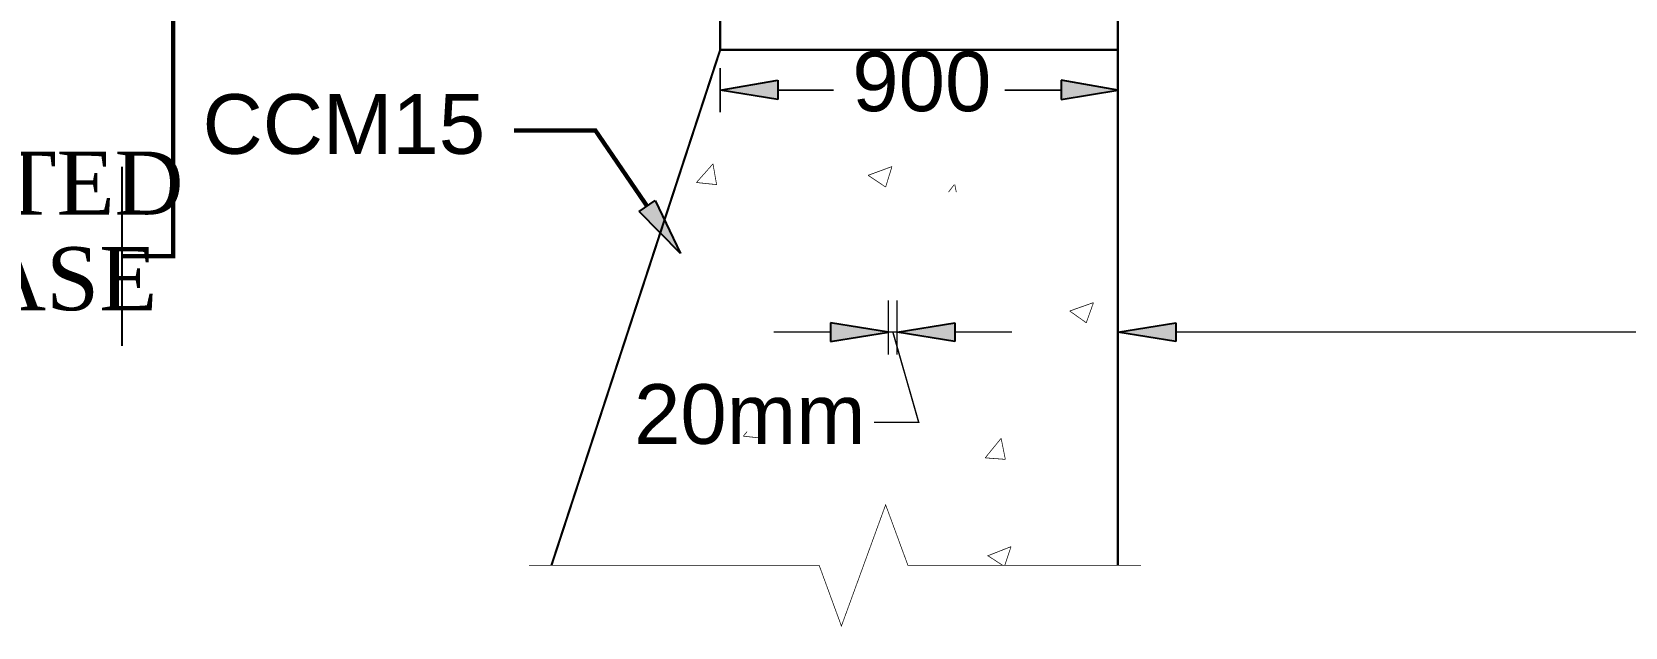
# Model space of a CAD drawing. Header units: millimetres. Extents: x 72 to 769, y 17 to 576.
# Drawn here: x 425.4 to 518.8, y 457.8 to 492.7 of the extents above; entities that cross this region are included whole.
import ezdxf

# ---------------------------------------------------------------- set-up
doc = ezdxf.new("R2010")
doc.units = ezdxf.units.MM
for name, color, linetype in [('H', 7, 'Continuous'), ('P', 7, 'Continuous'), ('T', 7, 'Continuous')]:
    doc.layers.add(name, color=color, linetype=linetype)

msp = doc.modelspace()

# ---------------------------------------------------------------- hatches: boundary and pattern name
at = {"layer": 'H', "linetype": 'Continuous'}
for points in [[(469.159, 488.721), (465.773, 489.285), (469.159, 489.867), (469.159, 488.721)], [(485.74, 488.721), (485.74, 489.867), (489.091, 489.285), (485.74, 488.721)], [(463.444, 479.707), (461.028, 482.159), (461.963, 482.794), (463.444, 479.707)], [(472.246, 474.539), (472.246, 475.65), (475.633, 475.103), (472.246, 474.539)], [(479.531, 474.539), (476.144, 475.103), (479.531, 475.65), (479.531, 474.539)], [(492.478, 474.539), (489.091, 475.103), (492.478, 475.65), (492.478, 474.539)]]:
    msp.add_hatch(color=256, dxfattribs=at).paths.add_polyline_path(points)

# ---------------------------------------------------------------- linework, layer by layer
at = {"layer": 'P'}
for points, const_width in [([(465.755, 506.342), (465.755, 491.649)], 0.127), ([(465.755, 491.649), (489.073, 491.649), (489.073, 498.81), (488.456, 499.445)], 0.127), ([(433.67, 498.475), (433.67, 479.548), (430.671, 479.548)], 0.254), ([(465.755, 491.649), (455.859, 461.433)], 0.127), ([(489.073, 491.649), (489.073, 461.433)], 0.127), ([(465.755, 490.59), (465.755, 487.98)], 0.085), ([(489.073, 490.59), (489.073, 487.98)], 0.085), ([(469.142, 489.285), (472.405, 489.285)], 0.085), ([(485.74, 489.285), (482.441, 489.285)], 0.085), ([(461.486, 482.459), (458.435, 486.922), (453.655, 486.922)], 0.254), ([(464.361, 483.87), (465.332, 484.964)], 0.042), ([(465.543, 483.747), (465.332, 484.964)], 0.042), ([(430.671, 484.805), (430.671, 474.292)], 0.127), ([(474.433, 484.293), (475.827, 484.805)], 0.042), ([(474.433, 484.293), (475.456, 483.605)], 0.042), ([(475.456, 483.605), (475.827, 484.805)], 0.042), ([(464.361, 483.87), (465.543, 483.747)], 0.042), ([(479.143, 483.306), (479.478, 483.747)], 0.042), ([(479.601, 483.306), (479.513, 483.747)], 0.042), ([(475.615, 476.956), (475.615, 473.781)], 0.085), ([(476.127, 476.956), (476.127, 473.781)], 0.085), ([(486.251, 476.338), (487.645, 476.832)], 0.042), ([(487.221, 475.65), (487.645, 476.832)], 0.042), ([(489.073, 476.956), (489.073, 473.781)], 0.085), ([(486.251, 476.338), (487.221, 475.65)], 0.042), ([(472.228, 475.103), (468.895, 475.103)], 0.085), ([(475.88, 475.103), (477.397, 469.812), (474.768, 469.812)], 0.085), ([(476.127, 475.103), (475.615, 475.103)], 0.085), ([(479.513, 475.103), (482.865, 475.103)], 0.085), ([(492.478, 475.103), (580.178, 475.103)], 0.085), ([(467.113, 469), (467.325, 469.265)], 0.042), ([(468.295, 468.877), (468.207, 469.265)], 0.042), ([(467.113, 469), (468.295, 468.877)], 0.042), ([(481.295, 467.73), (482.23, 468.877)], 0.042), ([(482.477, 467.642), (482.23, 468.877)], 0.042), ([(481.295, 467.73), (482.477, 467.642)], 0.042), ([(454.537, 461.433), (471.558, 461.433), (472.863, 457.87), (475.456, 464.979), (476.762, 461.433), (490.432, 461.433)], 0.042), ([(481.418, 461.98), (482.812, 462.527)], 0.042), ([(482.441, 461.433), (482.812, 462.527)], 0.042), ([(481.471, 461.98), (482.318, 461.433)], 0.042)]:
    msp.add_lwpolyline(points, dxfattribs=dict(at, const_width=const_width))
for points in [[(465.755, 489.285), (469.142, 489.867)], [(469.142, 489.867), (469.142, 488.738)], [(485.74, 489.867), (485.74, 488.738)], [(489.073, 489.285), (485.74, 489.867)], [(469.142, 488.738), (465.755, 489.285)], [(485.74, 488.738), (489.073, 489.285)], [(461.01, 482.177), (461.945, 482.812)], [(463.427, 479.707), (461.01, 482.177)], [(461.945, 482.812), (463.427, 479.707)], [(472.228, 475.65), (472.228, 474.557)], [(475.615, 475.103), (472.228, 475.65)], [(476.127, 475.103), (479.513, 475.65)], [(479.513, 475.65), (479.513, 474.557)], [(489.073, 475.103), (492.478, 475.65)], [(492.478, 475.65), (492.478, 474.557)], [(472.228, 474.557), (475.615, 475.103)], [(479.513, 474.557), (476.127, 475.103)], [(492.478, 474.557), (489.073, 475.103)]]:
    msp.add_lwpolyline(points, dxfattribs=at)

# ---------------------------------------------------------------- texts
at = {"layer": 'T', "attachment_point": 7}
for s, insert, char_height in [('{\\fArial|b0|i0|c0|p18;900}', (473.5, 488), 3.5), ('{\\fArial|b0|i0|c0|p18;CCM15}', (435.4, 485.5), 3.5), ('{\\fTimes New Roman|b0|i0|c0|p18;WELLCOMPACTED}', (384.3, 481.9), 3.7), ('{\\fTimes New Roman|b0|i0|c0|p18;GRAVELBASE}', (395.8, 476.3), 3.7), ('{\\fArial|b0|i0|c0|p18;20mm}', (460.7, 468.5), 3.5)]:
    msp.add_mtext(s, dxfattribs=dict(at, insert=insert, char_height=char_height))

doc.saveas('drawing.dxf')
